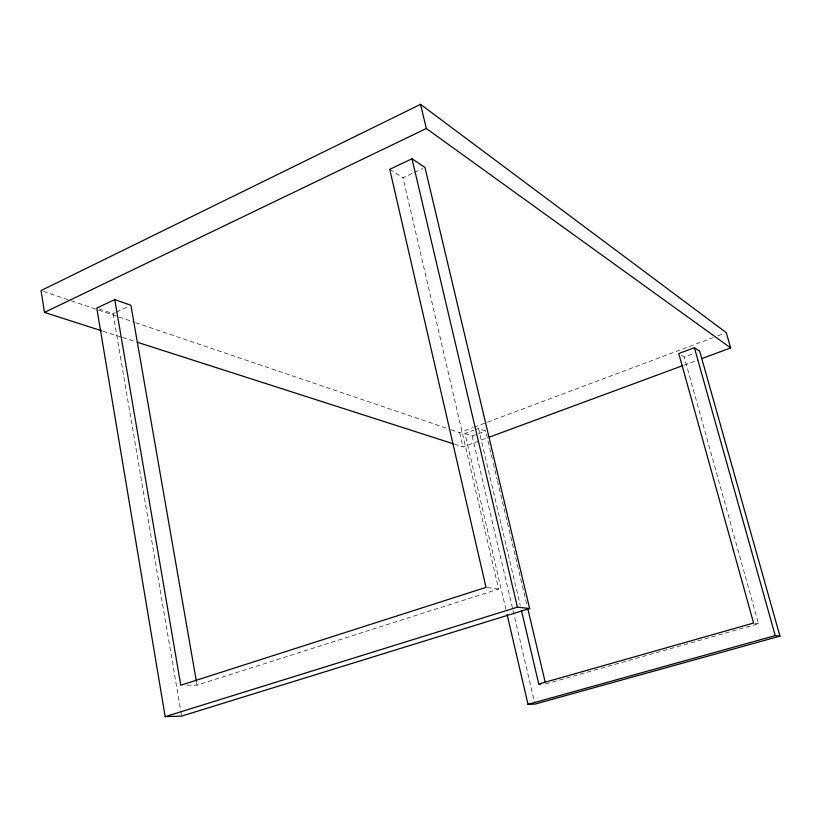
<?xml version="1.0" encoding="UTF-8"?>
<svg xmlns="http://www.w3.org/2000/svg" width="821" height="821" viewBox="0 0 821 821"><rect width="100%" height="100%" fill="white"/><g stroke="black" fill="none" stroke-linecap="round" stroke-linejoin="round"><path stroke-width="0.62" stroke-dasharray="4.11 3.08" d="M99.095 308.901L113.062 313.653L115.289 312.616M116.408 312.093L128.671 306.336M389.749 169.311L402.998 177.757L413.404 172.882M414.564 172.338L422.651 168.541M451.15 429.752L459.637 432.636L472.855 427.679M474.056 427.228L713.059 337.616M717.862 335.81L723.876 333.562M505.931 609.49L464.932 433.519L474.004 430.122M475.133 429.701L478.53 428.429L485.663 430.953L493.041 462.11M464.932 433.519L472.167 435.982L485.663 430.953M681.522 355.277L684.252 357.022L693.776 353.482M454.413 444.151L462.952 446.901L486.956 438.024M683.842 365.222L698.25 359.896M187.034 685.207L197.04 685.166L498.624 589.068L402.998 177.757M545.626 683.985L758.501 623.724L684.252 357.022M487.274 587.549L498.624 589.068M754.817 623.231L758.501 623.724M103.046 331.232L121.344 337.113M122.565 337.503L135.988 341.823M43.472 291.404L70.165 300.455M71.386 300.866L134.47 322.284M135.691 322.694L449.939 429.342M493.339 463.362L497.177 479.567M497.475 480.808L527.308 606.698M478.53 428.429L520.268 605.467M472.167 435.982L512.766 609.326M513.063 610.578L534.676 702.868M459.637 432.636L462.952 446.901M196.599 682.651L197.04 685.166M113.062 313.653L180.558 709.785M180.774 711.048L181.41 714.834"/><path stroke-width="1.23" d="M701.852 358.561L730.659 347.909L726.277 332.659L420.547 104.349L41.05 290.572L44.478 312.411L101.825 330.842M44.478 312.411L426.325 128.497L730.659 347.909M114.766 299.583L96.765 308.101L165.165 716.651L181.626 716.097L529.637 608.515L424.97 167.453L411.988 158.771L389.749 169.311L486.011 587.384L180.774 685.227L114.766 299.583L130.898 305.299L196.383 681.389M507.091 614.488L528.026 704.346L534.964 704.11L779.95 636.131L699.718 351.265L694.392 347.704L678.782 353.533L753.586 623.067L538.781 684.006L521.448 610.444M489.357 437.131L682.641 365.663M165.165 716.651L517.425 607.171L529.637 608.515M528.026 704.346L775.24 635.608L779.95 636.131M538.781 684.006L541.06 683.996M137.199 342.213L453.192 443.761M694.392 347.704L775.24 635.608M420.547 104.349L426.325 128.497M527.903 609.192L545.329 682.733M411.988 158.771L517.425 607.171"/></g></svg>
